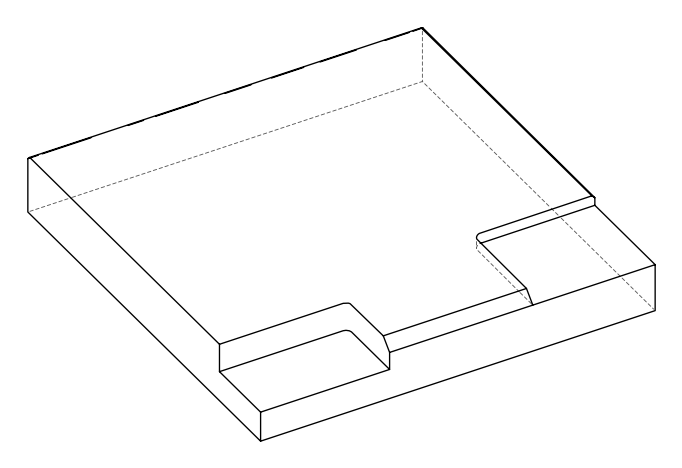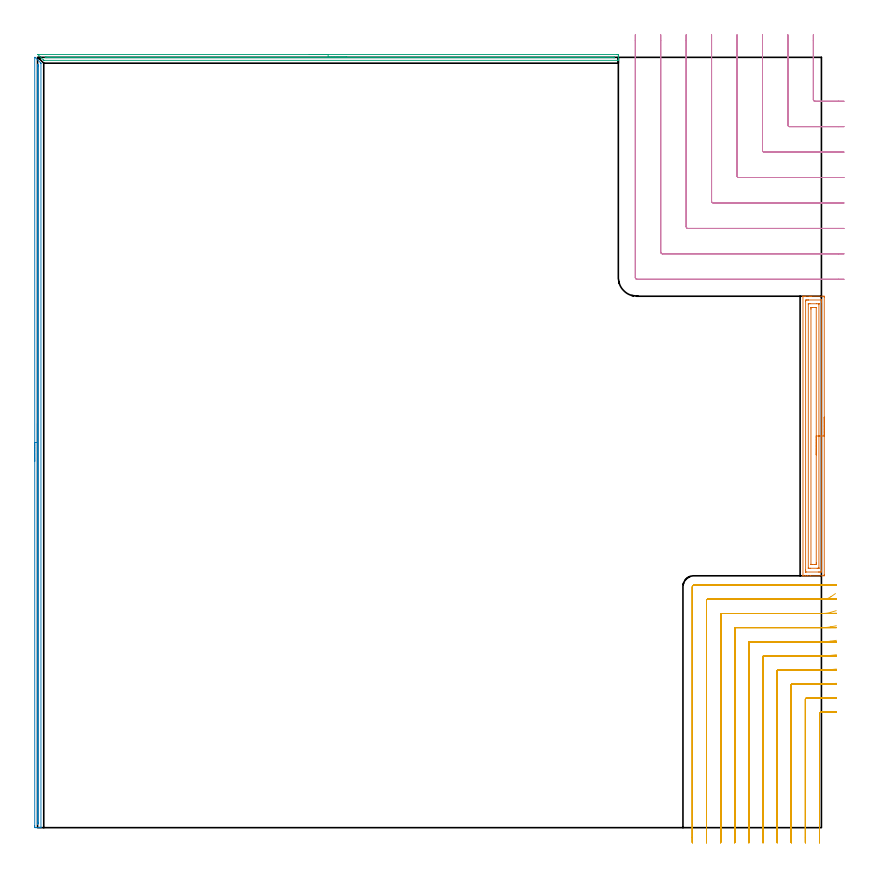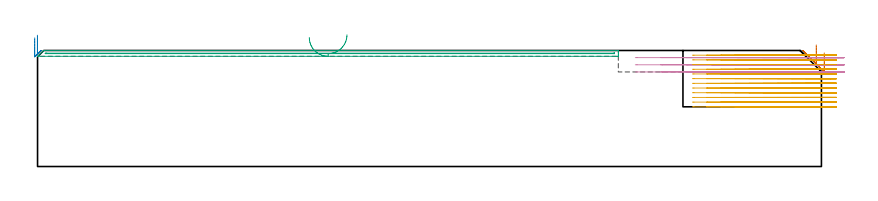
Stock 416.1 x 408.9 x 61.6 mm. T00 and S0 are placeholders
(PLAN: 5 operations, 2 tool changes, 62.7 min)
(1 AREA_MILL | FG_CHAMFER_SURFACE | UGT0205_001 | 5.03 min | 10283 mm3)
(2 AREA_MILL_1 | FG_CHAMFER_SURFACE_1 | UGT0205_001 | 6.66 min | 2220 mm3)
(3 AREA_MILL_2 | FG_CHAMFER_SURFACE_2 | UGT0205_001 | 5.05 min | 1481 mm3)
(4 MILL_CORNER_NOTCH_RECTANGULAR | CORNER_NOTCH_RECTANGULAR | UGT0201_100 | Follow Part, ap 4.5, ae 75% | 7.61 min | 155164 mm3)
(5 MILL_CORNER_NOTCH_RECTANGULAR_1 | CORNER_NOTCH_RECTANGULAR_1 | NXT0201_013 | Follow Part, ap 2.5, ae 75% | 38.32 min | 293234 mm3)
(TOOL UGT0205_001 | Chamfer Mill 20 x 3 x 45 deg. | D20 FL50 Z2)
(TOOL UGT0201_100 | End Mill 18 mm | D18 FL22 Z2)
(TOOL NXT0201_013 | ENDMILL 10mm | D10 FL30 Z4)
(OP 1 AREA_MILL)
G17 G21 G94 G90
T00 M6
G54
G17 G0 G90 X417.6 Y217.9 S1061 M3
G43 Z71.6 H0
Z60.3
G94 G1 Y217.862 Z59.428 F250.
Y217.748 Z58.564
Y217.559 Z57.712
Y217.297 Z56.88
Y216.963 Z56.074
Y216.56 Z55.3
Y216.092 Z54.564
Y215.56 Z53.872
Y214.971 Z53.229
Y214.328 Z52.64
Y213.636 Z52.108
Y212.9 Z51.64
Y212.126 Z51.237
Y211.32 Z50.903
Y210.488 Z50.641
Y209.636 Z50.452
Y208.772 Z50.338
Y207.9 Z50.3
Y134.301
X417.595 Y133.798 Z50.303
X417.591 Y133.71 Z50.306
X417.498 Y133.7 Z50.399
X410.196 Z57.699
X408.746 Z59.151
X407.565 Z60.329
X406.569 Z61.33
X406.434 Z61.458
X406.421 Y133.701 Z61.471
X406.302 Y133.71 Z61.588
X406.3 Y133.855 Z61.6
Y281.945
X406.302 Y282.09 Z61.588
X406.432 Y282.097 Z61.46
X406.569 Y282.1 Z61.33
X406.957 Z60.942
X407.565 Z60.329
X409.623 Z58.274
X410.196 Z57.699
X410.787 Z57.109
X417.212 Z50.685
X417.501 Y282.097 Z50.396
X417.592 Y282.09 Z50.305
X417.599 Y281.998 Z50.299
X417.6 Y281.499 Z50.3
Y207.9
X416.186 Z51.714
X416.185 Y136.237 Z51.715
X416.184 Y136.085 Z51.716
X416.179 Y135.724 Z51.721
X415.829 Y135.707 Z52.071
X415.458 Y135.703 Z52.442
X414.959 Y135.7 Z52.941
X414.581 Z53.319
X407.943 Z59.957
X407.78 Y135.703 Z60.12
X407.753 Y135.705 Z60.147
X407.728 Y135.709 Z60.172
X407.721 Y135.741 Z60.179
X407.717 Y135.931 Z60.183
X407.715 Y136.085 Z60.185
X407.714 Y136.825 Z60.186
X407.715 Y279.563 Z60.185
X407.716 Y279.715 Z60.184
X407.721 Y280.076 Z60.179
X408.071 Y280.092 Z59.829
X408.442 Y280.097 Z59.458
X408.941 Y280.1 Z58.959
X409.319 Z58.581
X415.957 Z51.943
X416.12 Y280.097 Z51.78
X416.147 Y280.095 Z51.753
X416.172 Y280.091 Z51.728
X416.179 Y280.059 Z51.721
X416.183 Y279.869 Z51.717
X416.185 Y279.715 Z51.715
X416.186 Y278.974 Z51.714
Y207.9
X414.772 Z53.128
X414.771 Y137.869 Z53.129
X414.769 Y137.772 Z53.131
X414.766 Y137.725 Z53.134
X414.764 Y137.71 Z53.136
X414.742 Y137.705 Z53.158
X414.581 Y137.702 Z53.319
X413.87 Y137.7 Z54.03
X410.362 Z57.538
X409.485 Z58.415
X409.319 Y137.703 Z58.581
X409.154 Y137.708 Z58.746
X409.136 Y137.71 Z58.764
X409.134 Y137.72 Z58.766
X409.131 Y137.753 Z58.769
X409.129 Y137.804 Z58.771
Y137.869
Y277.931
X409.131 Y278.028 Z58.769
X409.134 Y278.075 Z58.766
X409.136 Y278.09 Z58.764
X409.158 Y278.095 Z58.742
X409.319 Y278.098 Z58.581
X410.03 Y278.1 Z57.87
X413.538 Z54.362
X414.415 Z53.485
X414.581 Y278.098 Z53.319
X414.747 Y278.092 Z53.153
X414.764 Y278.09 Z53.136
X414.766 Y278.08 Z53.134
X414.769 Y278.047 Z53.131
X414.771 Y277.996 Z53.129
Y277.931
X414.772 Y207.9 Z53.128
X413.357 Z54.543
X413.356 Y140.545 Z54.544
X413.353 Y140.01 Z54.547
X413.35 Y139.827 Z54.55
X413.34 Y139.71 Z54.56
X412.781 Y139.7 Z55.119
X411.027 Z56.873
X410.659 Y139.704 Z57.241
X410.567 Y139.708 Z57.333
X410.549 Y139.71 Z57.351
X410.547 Y139.722 Z57.353
X410.545 Y139.754 Z57.355
X410.543 Y139.826 Z57.357
X410.544 Y275.255 Z57.356
X410.547 Y275.79 Z57.353
X410.55 Y275.973 Z57.35
X410.56 Y276.09 Z57.34
X411.119 Y276.1 Z56.781
X412.873 Z55.027
X413.241 Y276.096 Z54.659
X413.333 Y276.092 Z54.567
X413.351 Y276.09 Z54.549
X413.353 Y276.078 Z54.547
X413.355 Y276.046 Z54.545
X413.357 Y275.974 Z54.543
Y207.9
Y207.028 Z54.581
Y206.164 Z54.695
Y205.312 Z54.883
Y204.48 Z55.146
Y203.674 Z55.48
Y202.9 Z55.882
Y202.164 Z56.351
Y201.472 Z56.882
Y200.829 Z57.472
Y200.24 Z58.115
Y199.708 Z58.807
Y199.24 Z59.543
Y198.837 Z60.317
Y198.503 Z61.122
Y198.241 Z61.955
Y198.052 Z62.806
Y197.938 Z63.671
Y197.9 Z64.543
G0 Z71.6
M5
M2
(OP 2 AREA_MILL_1)
G17 G21 G94 G90
T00 M6
G54
G17 G0 G90 X-1.5 Y194.448 S1061 M3
G43 Z71.6 H0
Z68.3
G94 G1 Y194.486 Z67.428 F250.
Y194.6 Z66.563
Y194.788 Z65.712
Y195.051 Z64.88
Y195.385 Z64.074
Y195.787 Z63.3
Y196.256 Z62.564
Y196.787 Z61.872
Y197.377 Z61.229
Y198.02 Z60.64
Y198.712 Z60.108
Y199.448 Z59.64
Y200.222 Z59.237
Y201.028 Z58.903
Y201.86 Z58.641
Y202.711 Z58.452
Y203.576 Z58.338
Y204.448 Z58.3
Y408.72
X-1.499 Y408.894 Z58.301
X-1.498 Y408.895
X-1.453 Y408.899 Z58.344
X-1.333 Y408.897 Z58.459
X-1.289 Y408.89 Z58.504
X-1.16 Y408.761 Z58.638
X-1.12 Y408.72 Z58.679
X1.562 Y406.039 Z61.361
X1.684 Y405.914 Z61.483
X1.797 Y405.795 Z61.589
X1.8 Y405.592 Z61.6
Y0.179
X1.797 Y0.01 Z61.589
X1.666 Y0.003 Z61.458
X1.527 Y0. Z61.326
X1.289 Z61.088
X0.587 Z60.381
X-0.638 Z59.159
X-1.16 Y0.003 Z58.634
X-1.38 Y0.006 Z58.415
X-1.492 Y0.01 Z58.303
X-1.496 Y0.283 Z58.301
X-1.499 Y0.627
X-1.5 Y0.974 Z58.3
Y204.448
X-0.086 Z59.714
Y404.698
X-0.083 Y405.18 Z59.717
X-0.082 Y405.213 Z59.718
X-0.08 Y405.218 Z59.72
X-0.071 Y405.212 Z59.729
X0.002 Y405.144 Z59.802
X0.149 Y404.998 Z59.949
X0.297 Y404.846 Z60.097
X0.369 Y404.769 Z60.169
X0.379 Y404.698 Z60.179
X0.381 Y404.492 Z60.181
X0.385 Y404.01 Z60.185
Y2.62
Y2.414
X0.384 Y2.305 Z60.184
X0.379 Y2.025 Z60.179
X0.112 Y2.006 Z59.912
X-0.038 Y2.004 Z59.762
X-0.07 Y2.008 Z59.73
X-0.079 Y2.011 Z59.721
X-0.081 Y2.022 Z59.719
X-0.084 Y2.058 Z59.716
X-0.086 Y2.209 Z59.714
Y2.414
Y204.448
Y205.319 Z59.752
Y206.184 Z59.866
Y207.036 Z60.055
Y207.868 Z60.317
Y208.674 Z60.651
Y209.448 Z61.054
Y210.183 Z61.523
Y210.876 Z62.054
Y211.519 Z62.643
Y212.108 Z63.286
Y212.639 Z63.978
Y213.108 Z64.714
Y213.511 Z65.488
Y213.845 Z66.294
Y214.107 Z67.126
Y214.296 Z67.978
Y214.41 Z68.843
Y214.448 Z69.714
G0 Z71.6
M5
M2
(OP 3 AREA_MILL_2)
G17 G21 G94 G90
T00 M6
G54
G17 G0 G90 X144.25 Y410.4 S1061 M3
G43 Z71.6 H0
Z68.5
G94 G1 X144.288 Z67.628 F250.
X144.402 Z66.764
X144.591 Z65.912
X144.853 Z65.08
X145.187 Z64.274
X145.59 Z63.5
X146.059 Z62.764
X146.59 Z62.072
X147.179 Z61.429
X147.822 Z60.84
X148.514 Z60.308
X149.25 Z59.84
X150.024 Z59.437
X150.83 Z59.103
X151.662 Z58.841
X152.514 Z58.652
X153.379 Z58.538
X154.25 Z58.5
X307.699
X308.017 Y410.398 Z58.502
X308.27 Y410.393 Z58.504
X308.296 Y410.392 Z58.506
X308.3 Y410.151 Z58.746
Y409.585 Z59.312
Y409.283 Z59.612
Y408.681 Z60.219
Y408.416 Z60.483
Y407.549 Z61.35
Y407.473 Z61.426
X308.296 Y407.385 Z61.507
X308.29 Y407.302 Z61.588
X308.145 Y407.3 Z61.6
X3.478
X3.305 Y407.303 Z61.589
X3.242 Y407.359 Z61.537
X3.074 Y407.526 Z61.374
X0.323 Y410.276 Z58.622
X0.259 Y410.339 Z58.555
X0.218 Y410.391 Z58.501
X0.23 Y410.394 Z58.499
X0.248 Y410.397 Z58.497
X0.291 Y410.399 Z58.499
X0.355
X154.25 Y410.4 Z58.5
Y408.986 Z59.914
X305.915 Y408.985 Z59.915
X306.223 Y408.984 Z59.916
X306.271 Y408.981 Z59.919
X306.289 Y408.979 Z59.921
X306.291 Y408.97 Z59.93
X306.298 Y408.911 Z59.989
X306.297 Y408.756 Z60.144
X306.294 Y408.73 Z60.17
X306.291 Y408.722 Z60.178
X306.281 Y408.72 Z60.18
X306.194 Y408.717 Z60.183
X305.915 Y408.715 Z60.185
X305.608 Y408.714 Z60.186
X4.955 Y408.715 Z60.185
X4.649 Y408.718 Z60.182
X4.37 Y408.721 Z60.179
X4.332 Y408.729 Z60.171
X4.289 Y408.769 Z60.131
X4.202 Y408.851 Z60.049
X4.122 Y408.933 Z59.967
X4.087 Y408.974 Z59.926
X4.084 Y408.98 Z59.92
X4.092 Y408.981 Z59.919
X4.37 Y408.984 Z59.916
X4.677 Y408.986 Z59.914
X4.956
X154.25
X155.122 Z59.952
X155.987 Z60.066
X156.838 Z60.255
X157.67 Z60.517
X158.476 Z60.851
X159.25 Z61.254
X159.986 Z61.723
X160.678 Z62.254
X161.321 Z62.843
X161.911 Z63.486
X162.442 Z64.178
X162.91 Z64.914
X163.313 Z65.688
X163.647 Z66.494
X163.909 Z67.326
X164.098 Z68.178
X164.212 Z69.043
X164.25 Z69.914
G0 Z71.6
M5
M2
(OP 4 MILL_CORNER_NOTCH_RECTANGULAR)
G17 G21 G94 G90
T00 M6
G54
G17 G0 G90 X411.8 Y420.9 S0 M3
G43 Z71.6 H0
Z57.8
G94 G1 Y417.9 F250.
Y386.493 F500.
G3 X412.693 Y385.6 R0.9
G1 X425.1
X428.1 F250.
G0 Z71.6
X398.3 Y420.9
Z57.8
G1 Y417.9
Y372.993 F500.
G3 X399.193 Y372.1 R0.9
G1 X425.1
X428.1 F250.
G0 Z71.6
X384.8 Y420.9
Z57.8
G1 Y417.9
Y359.494 F500.
G3 X385.694 Y358.6 R0.9
G1 X425.1
X428.1 F250.
G0 Z71.6
X371.3 Y420.9
Z57.8
G1 Y417.9
Y345.994 F500.
G3 X372.194 Y345.1 R0.9
G1 X425.1
X428.1 F250.
G0 Z71.6
X357.8 Y420.9
Z57.8
G1 Y417.9
Y332.495 F500.
G3 X358.695 Y331.6 R0.9
G1 X425.1
X428.1 F250.
G0 Z71.6
X344.3 Y420.9
Z57.8
G1 Y417.9
Y318.995 F500.
G3 X345.195 Y318.1 R0.9
G1 X425.1
X428.1 F250.
G0 Z71.6
X330.8 Y420.9
Z57.8
G1 Y417.9
Y305.495 F500.
G3 X331.695 Y304.6 R0.9
G1 X425.1
X428.1 F250.
G0 Z71.6
X317.3 Y420.9
Z57.8
G1 Y417.9
Y291.995 F500.
G3 X318.195 Y291.1 R0.9
G1 X425.1
X428.1 F250.
G0 Z71.6
X411.8 Y420.9
Z54.
G1 Y417.9
Y386.493 F500.
G3 X412.693 Y385.6 R0.9
G1 X425.1
X428.1 F250.
G0 Z71.6
X398.3 Y420.9
Z54.
G1 Y417.9
Y372.993 F500.
G3 X399.193 Y372.1 R0.9
G1 X425.1
X428.1 F250.
G0 Z71.6
X384.8 Y420.9
Z54.
G1 Y417.9
Y359.494 F500.
G3 X385.694 Y358.6 R0.9
G1 X425.1
X428.1 F250.
G0 Z71.6
X371.3 Y420.9
Z54.
G1 Y417.9
Y345.994 F500.
G3 X372.194 Y345.1 R0.9
G1 X425.1
X428.1 F250.
G0 Z71.6
X357.8 Y420.9
Z54.
G1 Y417.9
Y332.495 F500.
G3 X358.695 Y331.6 R0.9
G1 X425.1
X428.1 F250.
G0 Z71.6
X344.3 Y420.9
Z54.
G1 Y417.9
Y318.995 F500.
G3 X345.195 Y318.1 R0.9
G1 X425.1
X428.1 F250.
G0 Z71.6
X330.8 Y420.9
Z54.
G1 Y417.9
Y305.495 F500.
G3 X331.695 Y304.6 R0.9
G1 X425.1
X428.1 F250.
G0 Z71.6
X317.3 Y420.9
Z54.
G1 Y417.9
Y291.995 F500.
G3 X318.195 Y291.1 R0.9
G1 X425.1
X428.1 F250.
G0 Z71.6
X411.8 Y420.9
Z50.2
G1 Y417.9
Y386.493 F500.
G3 X412.693 Y385.6 R0.9
G1 X425.1
X428.1 F250.
G0 Z71.6
X398.3 Y420.9
Z50.2
G1 Y417.9
Y372.993 F500.
G3 X399.193 Y372.1 R0.9
G1 X425.1
X428.1 F250.
G0 Z71.6
X384.8 Y420.9
Z50.2
G1 Y417.9
Y359.494 F500.
G3 X385.694 Y358.6 R0.9
G1 X425.1
X428.1 F250.
G0 Z71.6
X371.3 Y420.9
Z50.2
G1 Y417.9
Y345.994 F500.
G3 X372.194 Y345.1 R0.9
G1 X425.1
X428.1 F250.
G0 Z71.6
X357.8 Y420.9
Z50.2
G1 Y417.9
Y332.495 F500.
G3 X358.695 Y331.6 R0.9
G1 X425.1
X428.1 F250.
G0 Z71.6
X344.3 Y420.9
Z50.2
G1 Y417.9
Y318.995 F500.
G3 X345.195 Y318.1 R0.9
G1 X425.1
X428.1 F250.
G0 Z71.6
X330.8 Y420.9
Z50.2
G1 Y417.9
Y305.495 F500.
G3 X331.695 Y304.6 R0.9
G1 X425.1
X428.1 F250.
G0 Z71.6
X317.3 Y420.9
Z50.2
G1 Y417.9
Y291.995 F500.
G3 X318.195 Y291.1 R0.9
G1 X425.1
X428.1 F250.
G0 Z71.6
M5
M2
(OP 5 MILL_CORNER_NOTCH_RECTANGULAR_1)
G17 G21 G94 G90
T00 M6
G54
G17 G0 G90 X424.094 Y61.527 S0 M3
G43 Z71.6 H0
Z59.108
G94 G1 X421.1 Y61.337 F250.
G2 X416.808 Y61.2 R67.5 F500.
G1 X415.595
G3 X415.1 Y60.705 R0.5
G1 Y-5.
Y-8. F250.
G0 Z71.6
X424.092 Y69.068
Z59.108
G1 X421.1 Y68.854
G2 X416.808 Y68.7 R60. F500.
G1 X408.095
G3 X407.6 Y68.205 R0.5
G1 Y-5.
Y-8. F250.
G0 Z71.6
X424.09 Y76.621
Z59.108
G1 X421.1 Y76.376
G2 X416.808 Y76.2 R52.5 F500.
G1 X400.595
G3 X400.1 Y75.705 R0.5
G1 Y-5.
Y-8. F250.
G0 Z71.6
X424.086 Y84.191
Z59.108
G1 X421.1 Y83.905
G2 X416.808 Y83.7 R45. F500.
G1 X393.095
G3 X392.6 Y83.205 R0.5
G1 Y-5.
Y-8. F250.
G0 Z71.6
X424.08 Y91.79
Z59.108
G1 X421.1 Y91.446
G2 X416.808 Y91.2 R37.5 F500.
G1 X385.596
G3 X385.1 Y90.704 R0.5
G1 Y-5.
Y-8. F250.
G0 Z71.6
X424.069 Y99.438
Z59.108
G1 X421.1 Y99.009
G2 X416.808 Y98.7 R30. F500.
G1 X378.096
G3 X377.6 Y98.204 R0.5
G1 Y-5.
Y-8. F250.
G0 Z71.6
X424.045 Y107.185
Z59.108
G1 X421.1 Y106.613
G2 X416.808 Y106.2 R22.5 F500.
G1 X370.596
G3 X370.1 Y105.704 R0.5
G1 Y-5.
Y-8. F250.
G0 Z71.6
X423.975 Y115.185
Z59.108
G1 X421.1 Y114.327
G2 X416.808 Y113.7 R15. F500.
G1 X363.096
G3 X362.6 Y113.204 R0.5
G1 Y-5.
Y-8. F250.
G0 Z71.6
X423.56 Y124.266
Z59.108
G1 X421.1 Y122.549
G2 X416.808 Y121.2 R7.5 F500.
G1 X355.597
G3 X355.1 Y120.703 R0.5
G1 Y-5.
Y-8. F250.
G0 Z71.6
X419.808 Y128.7
Z59.108
G1 X416.808
X348.4 F500.
G3 X347.6 Y127.9 R0.8
G1 Y-5.
Y-8. F250.
G0 Z71.6
X424.1 Y61.24
Z56.617
G1 X421.1 Y61.205
G2 X420.313 Y61.2 R67.5 F500.
G1 X415.595
G3 X415.1 Y60.705 R0.5
G1 Y-5.
Y-8. F250.
G0 Z71.6
X424.1 Y68.744
Z56.617
G1 X421.1 Y68.705
G2 X420.313 Y68.7 R60. F500.
G1 X408.095
G3 X407.6 Y68.205 R0.5
G1 Y-5.
Y-8. F250.
G0 Z71.6
X424.1 Y76.251
Z56.617
G1 X421.1 Y76.206
G2 X420.313 Y76.2 R52.5 F500.
G1 X400.595
G3 X400.1 Y75.705 R0.5
G1 Y-5.
Y-8. F250.
G0 Z71.6
X424.1 Y83.759
Z56.617
G1 X421.1 Y83.707
G2 X420.313 Y83.7 R45. F500.
G1 X393.095
G3 X392.6 Y83.205 R0.5
G1 Y-5.
Y-8. F250.
G0 Z71.6
X424.099 Y91.271
Z56.617
G1 X421.1 Y91.208
G2 X420.313 Y91.2 R37.5 F500.
G1 X385.596
G3 X385.1 Y90.704 R0.5
G1 Y-5.
Y-8. F250.
G0 Z71.6
X424.099 Y98.789
Z56.617
G1 X421.1 Y98.71
G2 X420.313 Y98.7 R30. F500.
G1 X378.096
G3 X377.6 Y98.204 R0.5
G1 Y-5.
Y-8. F250.
G0 Z71.6
X424.098 Y106.319
Z56.617
G1 X421.1 Y106.214
G2 X420.313 Y106.2 R22.5 F500.
G1 X370.596
G3 X370.1 Y105.704 R0.5
G1 Y-5.
Y-8. F250.
G0 Z71.6
X424.096 Y113.878
Z56.617
G1 X421.1 Y113.721
G2 X420.313 Y113.7 R15. F500.
G1 X363.096
G3 X362.6 Y113.204 R0.5
G1 Y-5.
Y-8. F250.
G0 Z71.6
X424.083 Y121.556
Z56.617
G1 X421.1 Y121.241
G2 X420.313 Y121.2 R7.5 F500.
G1 X355.597
G3 X355.1 Y120.704 R0.5
G1 Y-5.
Y-8. F250.
G0 Z71.6
X423.313 Y128.7
Z56.617
G1 X420.313
X348.4 F500.
G3 X347.6 Y127.9 R0.8
G1 Y-5.
Y-8. F250.
G0 Z71.6
X424.1 Y61.2
Z54.125
G1 X421.1
X415.595 F500.
G3 X415.1 Y60.705 R0.5
G1 Y-5.
Y-8. F250.
G0 Z71.6
X424.1 Y68.7
Z54.125
G1 X421.1
X415.595 F500.
X408.095
G3 X407.6 Y68.205 R0.5
G1 Y-5.
Y-8. F250.
G0 Z71.6
X424.1 Y76.2
Z54.125
G1 X421.1
X408.095 F500.
X400.595
G3 X400.1 Y75.705 R0.5
G1 Y-5.
Y-8. F250.
G0 Z71.6
X424.1 Y83.7
Z54.125
G1 X421.1
X400.595 F500.
X393.095
G3 X392.6 Y83.205 R0.5
G1 Y-5.
Y-8. F250.
G0 Z71.6
X424.1 Y91.2
Z54.125
G1 X421.1
X393.095 F500.
X385.596
G3 X385.1 Y90.704 R0.5
G1 Y-5.
Y-8. F250.
G0 Z71.6
X424.1 Y98.7
Z54.125
G1 X421.1
X385.596 F500.
X378.096
G3 X377.6 Y98.204 R0.5
G1 Y-5.
Y-8. F250.
G0 Z71.6
X424.1 Y106.2
Z54.125
G1 X421.1
X378.096 F500.
X370.596
G3 X370.1 Y105.704 R0.5
G1 Y-5.
Y-8. F250.
G0 Z71.6
X424.1 Y113.7
Z54.125
G1 X421.1
X370.596 F500.
X363.096
G3 X362.6 Y113.204 R0.5
G1 Y-5.
Y-8. F250.
G0 Z71.6
X424.1 Y121.201
Z54.125
G1 X421.1 Y121.2
X363.096 F500.
X355.597
G3 X355.1 Y120.704 R0.5
G1 Y-5.
Y-8. F250.
G0 Z71.6
X424.098 Y128.7
Z54.125
G1 X421.098
X348.4 F500.
G3 X347.6 Y127.9 R0.8
G1 Y-5.
Y-8. F250.
G0 Z71.6
X424.1 Y61.2
Z51.633
G1 X421.1
X415.595 F500.
G3 X415.1 Y60.705 R0.5
G1 Y-5.
Y-8. F250.
G0 Z71.6
X424.1 Y68.7
Z51.633
G1 X421.1
X408.095 F500.
G3 X407.6 Y68.205 R0.5
G1 Y-5.
Y-8. F250.
G0 Z71.6
X424.1 Y76.2
Z51.633
G1 X421.1
X400.595 F500.
G3 X400.1 Y75.705 R0.5
G1 Y-5.
Y-8. F250.
G0 Z71.6
X424.1 Y83.7
Z51.633
G1 X421.1
X393.095 F500.
G3 X392.6 Y83.205 R0.5
G1 Y-5.
Y-8. F250.
G0 Z71.6
X424.1 Y91.2
Z51.633
G1 X421.1
X385.596 F500.
G3 X385.1 Y90.704 R0.5
G1 Y-5.
Y-8. F250.
G0 Z71.6
X424.1 Y98.7
Z51.633
G1 X421.1
X378.096 F500.
G3 X377.6 Y98.204 R0.5
G1 Y-5.
Y-8. F250.
G0 Z71.6
X424.1 Y106.2
Z51.633
G1 X421.1
X370.596 F500.
G3 X370.1 Y105.704 R0.5
G1 Y-5.
Y-8. F250.
G0 Z71.6
X424.1 Y113.7
Z51.633
G1 X421.1
X363.096 F500.
G3 X362.6 Y113.204 R0.5
G1 Y-5.
Y-8. F250.
G0 Z71.6
X424.1 Y121.2
Z51.633
G1 X421.1
X355.597 F500.
G3 X355.1 Y120.704 R0.5
G1 Y-5.
Y-8. F250.
G0 Z71.6
X424.1 Y128.7
Z51.633
G1 X421.1
X348.4 F500.
G3 X347.6 Y127.9 R0.8
G1 Y-5.
Y-8. F250.
G0 Z71.6
X424.1 Y61.2
Z49.142
G1 X421.1
X415.595 F500.
G3 X415.1 Y60.705 R0.5
G1 Y-5.
Y-8. F250.
G0 Z71.6
X424.1 Y68.7
Z49.142
G1 X421.1
X408.095 F500.
G3 X407.6 Y68.205 R0.5
G1 Y-5.
Y-8. F250.
G0 Z71.6
X424.1 Y76.2
Z49.142
G1 X421.1
X400.595 F500.
G3 X400.1 Y75.705 R0.5
G1 Y-5.
Y-8. F250.
G0 Z71.6
X424.1 Y83.7
Z49.142
G1 X421.1
X393.095 F500.
G3 X392.6 Y83.205 R0.5
G1 Y-5.
Y-8. F250.
G0 Z71.6
X424.1 Y91.2
Z49.142
G1 X421.1
X385.596 F500.
G3 X385.1 Y90.704 R0.5
G1 Y-5.
Y-8. F250.
G0 Z71.6
X424.1 Y98.7
Z49.142
G1 X421.1
X378.096 F500.
G3 X377.6 Y98.204 R0.5
G1 Y-5.
Y-8. F250.
G0 Z71.6
X424.1 Y106.2
Z49.142
G1 X421.1
X370.596 F500.
G3 X370.1 Y105.704 R0.5
G1 Y-5.
Y-8. F250.
G0 Z71.6
X424.1 Y113.7
Z49.142
G1 X421.1
X363.096 F500.
G3 X362.6 Y113.204 R0.5
G1 Y-5.
Y-8. F250.
G0 Z71.6
X424.1 Y121.2
Z49.142
G1 X421.1
X355.597 F500.
G3 X355.1 Y120.703 R0.5
G1 Y-5.
Y-8. F250.
G0 Z71.6
X424.1 Y128.7
Z49.142
G1 X421.1
X348.4 F500.
G3 X347.6 Y127.9 R0.8
G1 Y-5.
Y-8. F250.
G0 Z71.6
X424.1 Y61.2
Z46.65
G1 X421.1
X415.595 F500.
G3 X415.1 Y60.705 R0.5
G1 Y-5.
Y-8. F250.
G0 Z71.6
X424.1 Y68.7
Z46.65
G1 X421.1
X408.095 F500.
G3 X407.6 Y68.205 R0.5
G1 Y-5.
Y-8. F250.
G0 Z71.6
X424.1 Y76.2
Z46.65
G1 X421.1
X400.595 F500.
G3 X400.1 Y75.705 R0.5
G1 Y-5.
Y-8. F250.
G0 Z71.6
X424.1 Y83.7
Z46.65
G1 X421.1
X393.095 F500.
G3 X392.6 Y83.205 R0.5
G1 Y-5.
Y-8. F250.
G0 Z71.6
X424.1 Y91.2
Z46.65
G1 X421.1
X385.596 F500.
G3 X385.1 Y90.704 R0.5
G1 Y-5.
Y-8. F250.
G0 Z71.6
X424.1 Y98.7
Z46.65
G1 X421.1
X378.096 F500.
G3 X377.6 Y98.204 R0.5
G1 Y-5.
Y-8. F250.
G0 Z71.6
X424.1 Y106.2
Z46.65
G1 X421.1
X370.596 F500.
G3 X370.1 Y105.704 R0.5
G1 Y-5.
Y-8. F250.
G0 Z71.6
X424.1 Y113.7
Z46.65
G1 X421.1
X363.096 F500.
G3 X362.6 Y113.204 R0.5
G1 Y-5.
Y-8. F250.
G0 Z71.6
X424.1 Y121.2
Z46.65
G1 X421.1
X355.597 F500.
G3 X355.1 Y120.703 R0.5
G1 Y-5.
Y-8. F250.
G0 Z71.6
X424.1 Y128.7
Z46.65
G1 X421.1
X348.4 F500.
G3 X347.6 Y127.9 R0.8
G1 Y-5.
Y-8. F250.
G0 Z71.6
X424.1 Y61.2
Z44.158
G1 X421.1
X415.595 F500.
G3 X415.1 Y60.705 R0.5
G1 Y-5.
Y-8. F250.
G0 Z71.6
X424.1 Y68.7
Z44.158
G1 X421.1
X408.095 F500.
G3 X407.6 Y68.205 R0.5
G1 Y-5.
Y-8. F250.
G0 Z71.6
X424.1 Y76.2
Z44.158
G1 X421.1
X400.595 F500.
G3 X400.1 Y75.705 R0.5
G1 Y-5.
Y-8. F250.
G0 Z71.6
X424.1 Y83.7
Z44.158
G1 X421.1
X393.095 F500.
G3 X392.6 Y83.205 R0.5
G1 Y-5.
Y-8. F250.
G0 Z71.6
X424.1 Y91.2
Z44.158
G1 X421.1
X385.596 F500.
G3 X385.1 Y90.704 R0.5
G1 Y-5.
Y-8. F250.
G0 Z71.6
X424.1 Y98.7
Z44.158
G1 X421.1
X378.096 F500.
G3 X377.6 Y98.204 R0.5
G1 Y-5.
Y-8. F250.
G0 Z71.6
X424.1 Y106.2
Z44.158
G1 X421.1
X370.596 F500.
G3 X370.1 Y105.704 R0.5
G1 Y-5.
Y-8. F250.
G0 Z71.6
X424.1 Y113.7
Z44.158
G1 X421.1
X363.096 F500.
G3 X362.6 Y113.204 R0.5
G1 Y-5.
Y-8. F250.
G0 Z71.6
X424.1 Y121.2
Z44.158
G1 X421.1
X355.597 F500.
G3 X355.1 Y120.703 R0.5
G1 Y-5.
Y-8. F250.
G0 Z71.6
X424.1 Y128.7
Z44.158
G1 X421.1
X348.4 F500.
G3 X347.6 Y127.9 R0.8
G1 Y-5.
Y-8. F250.
G0 Z71.6
X424.1 Y61.2
Z41.667
G1 X421.1
X415.595 F500.
G3 X415.1 Y60.705 R0.5
G1 Y-5.
Y-8. F250.
G0 Z71.6
X424.1 Y68.7
Z41.667
G1 X421.1
X408.095 F500.
G3 X407.6 Y68.205 R0.5
G1 Y-5.
Y-8. F250.
G0 Z71.6
X424.1 Y76.2
Z41.667
G1 X421.1
X400.595 F500.
G3 X400.1 Y75.705 R0.5
G1 Y-5.
Y-8. F250.
G0 Z71.6
X424.1 Y83.7
Z41.667
G1 X421.1
X393.095 F500.
G3 X392.6 Y83.205 R0.5
G1 Y-5.
Y-8. F250.
G0 Z71.6
X424.1 Y91.2
Z41.667
G1 X421.1
X385.596 F500.
G3 X385.1 Y90.704 R0.5
G1 Y-5.
Y-8. F250.
G0 Z71.6
X424.1 Y98.7
Z41.667
G1 X421.1
X378.096 F500.
G3 X377.6 Y98.204 R0.5
G1 Y-5.
Y-8. F250.
G0 Z71.6
X424.1 Y106.2
Z41.667
G1 X421.1
X370.596 F500.
G3 X370.1 Y105.704 R0.5
G1 Y-5.
Y-8. F250.
G0 Z71.6
X424.1 Y113.7
Z41.667
G1 X421.1
X363.096 F500.
G3 X362.6 Y113.204 R0.5
G1 Y-5.
Y-8. F250.
G0 Z71.6
X424.1 Y121.2
Z41.667
G1 X421.1
X355.597 F500.
G3 X355.1 Y120.703 R0.5
G1 Y-5.
Y-8. F250.
G0 Z71.6
X424.1 Y128.7
Z41.667
G1 X421.1
X348.4 F500.
G3 X347.6 Y127.9 R0.8
G1 Y-5.
Y-8. F250.
G0 Z71.6
X424.1 Y61.2
Z39.175
G1 X421.1
X415.595 F500.
G3 X415.1 Y60.705 R0.5
G1 Y-5.
Y-8. F250.
G0 Z71.6
X424.1 Y68.7
Z39.175
G1 X421.1
X408.095 F500.
G3 X407.6 Y68.205 R0.5
G1 Y-5.
Y-8. F250.
G0 Z71.6
X424.1 Y76.2
Z39.175
G1 X421.1
X400.595 F500.
G3 X400.1 Y75.705 R0.5
G1 Y-5.
Y-8. F250.
G0 Z71.6
X424.1 Y83.7
Z39.175
G1 X421.1
X393.095 F500.
G3 X392.6 Y83.205 R0.5
G1 Y-5.
Y-8. F250.
G0 Z71.6
X424.1 Y91.2
Z39.175
G1 X421.1
X385.596 F500.
G3 X385.1 Y90.704 R0.5
G1 Y-5.
Y-8. F250.
G0 Z71.6
X424.1 Y98.7
Z39.175
G1 X421.1
X378.096 F500.
G3 X377.6 Y98.204 R0.5
G1 Y-5.
Y-8. F250.
G0 Z71.6
X424.1 Y106.2
Z39.175
G1 X421.1
X370.596 F500.
G3 X370.1 Y105.704 R0.5
G1 Y-5.
Y-8. F250.
G0 Z71.6
X424.1 Y113.7
Z39.175
G1 X421.1
X363.096 F500.
G3 X362.6 Y113.204 R0.5
G1 Y-5.
Y-8. F250.
G0 Z71.6
X424.1 Y121.2
Z39.175
G1 X421.1
X355.597 F500.
G3 X355.1 Y120.703 R0.5
G1 Y-5.
Y-8. F250.
G0 Z71.6
X424.1 Y128.7
Z39.175
G1 X421.1
X348.4 F500.
G3 X347.6 Y127.9 R0.8
G1 Y-5.
Y-8. F250.
G0 Z71.6
X424.1 Y61.2
Z36.683
G1 X421.1
X415.595 F500.
G3 X415.1 Y60.705 R0.5
G1 Y-5.
Y-8. F250.
G0 Z71.6
X424.1 Y68.7
Z36.683
G1 X421.1
X408.095 F500.
G3 X407.6 Y68.205 R0.5
G1 Y-5.
Y-8. F250.
G0 Z71.6
X424.1 Y76.2
Z36.683
G1 X421.1
X400.595 F500.
G3 X400.1 Y75.705 R0.5
G1 Y-5.
Y-8. F250.
G0 Z71.6
X424.1 Y83.7
Z36.683
G1 X421.1
X393.095 F500.
G3 X392.6 Y83.205 R0.5
G1 Y-5.
Y-8. F250.
G0 Z71.6
X424.1 Y91.2
Z36.683
G1 X421.1
X385.596 F500.
G3 X385.1 Y90.704 R0.5
G1 Y-5.
Y-8. F250.
G0 Z71.6
X424.1 Y98.7
Z36.683
G1 X421.1
X378.096 F500.
G3 X377.6 Y98.204 R0.5
G1 Y-5.
Y-8. F250.
G0 Z71.6
X424.1 Y106.2
Z36.683
G1 X421.1
X370.596 F500.
G3 X370.1 Y105.704 R0.5
G1 Y-5.
Y-8. F250.
G0 Z71.6
X424.1 Y113.7
Z36.683
G1 X421.1
X363.096 F500.
G3 X362.6 Y113.204 R0.5
G1 Y-5.
Y-8. F250.
G0 Z71.6
X424.1 Y121.2
Z36.683
G1 X421.1
X355.597 F500.
G3 X355.1 Y120.703 R0.5
G1 Y-5.
Y-8. F250.
G0 Z71.6
X424.1 Y128.7
Z36.683
G1 X421.1
X348.4 F500.
G3 X347.6 Y127.9 R0.8
G1 Y-5.
Y-8. F250.
G0 Z71.6
X424.1 Y61.2
Z34.192
G1 X421.1
X415.595 F500.
G3 X415.1 Y60.705 R0.5
G1 Y-5.
Y-8. F250.
G0 Z71.6
X424.1 Y68.7
Z34.192
G1 X421.1
X408.095 F500.
G3 X407.6 Y68.205 R0.5
G1 Y-5.
Y-8. F250.
G0 Z71.6
X424.1 Y76.2
Z34.192
G1 X421.1
X400.595 F500.
G3 X400.1 Y75.705 R0.5
G1 Y-5.
Y-8. F250.
G0 Z71.6
X424.1 Y83.7
Z34.192
G1 X421.1
X393.095 F500.
G3 X392.6 Y83.205 R0.5
G1 Y-5.
Y-8. F250.
G0 Z71.6
X424.1 Y91.2
Z34.192
G1 X421.1
X385.596 F500.
G3 X385.1 Y90.704 R0.5
G1 Y-5.
Y-8. F250.
G0 Z71.6
X424.1 Y98.7
Z34.192
G1 X421.1
X378.096 F500.
G3 X377.6 Y98.204 R0.5
G1 Y-5.
Y-8. F250.
G0 Z71.6
X424.1 Y106.2
Z34.192
G1 X421.1
X370.596 F500.
G3 X370.1 Y105.704 R0.5
G1 Y-5.
Y-8. F250.
G0 Z71.6
X424.1 Y113.7
Z34.192
G1 X421.1
X363.096 F500.
G3 X362.6 Y113.204 R0.5
G1 Y-5.
Y-8. F250.
G0 Z71.6
X424.1 Y121.2
Z34.192
G1 X421.1
X355.597 F500.
G3 X355.1 Y120.703 R0.5
G1 Y-5.
Y-8. F250.
G0 Z71.6
X424.1 Y128.7
Z34.192
G1 X421.1
X348.4 F500.
G3 X347.6 Y127.9 R0.8
G1 Y-5.
Y-8. F250.
G0 Z71.6
X424.1 Y61.2
Z31.7
G1 X421.1
X415.595 F500.
G3 X415.1 Y60.705 R0.5
G1 Y-5.
Y-8. F250.
G0 Z71.6
X424.1 Y68.7
Z31.7
G1 X421.1
X408.095 F500.
G3 X407.6 Y68.205 R0.5
G1 Y-5.
Y-8. F250.
G0 Z71.6
X424.1 Y76.2
Z31.7
G1 X421.1
X400.595 F500.
G3 X400.1 Y75.705 R0.5
G1 Y-5.
Y-8. F250.
G0 Z71.6
X424.1 Y83.7
Z31.7
G1 X421.1
X393.095 F500.
G3 X392.6 Y83.205 R0.5
G1 Y-5.
Y-8. F250.
G0 Z71.6
X424.1 Y91.2
Z31.7
G1 X421.1
X385.596 F500.
G3 X385.1 Y90.704 R0.5
G1 Y-5.
Y-8. F250.
G0 Z71.6
X424.1 Y98.7
Z31.7
G1 X421.1
X378.096 F500.
G3 X377.6 Y98.204 R0.5
G1 Y-5.
Y-8. F250.
G0 Z71.6
X424.1 Y106.2
Z31.7
G1 X421.1
X370.596 F500.
G3 X370.1 Y105.704 R0.5
G1 Y-5.
Y-8. F250.
G0 Z71.6
X424.1 Y113.7
Z31.7
G1 X421.1
X363.096 F500.
G3 X362.6 Y113.204 R0.5
G1 Y-5.
Y-8. F250.
G0 Z71.6
X424.1 Y121.2
Z31.7
G1 X421.1
X355.597 F500.
G3 X355.1 Y120.703 R0.5
G1 Y-5.
Y-8. F250.
G0 Z71.6
X424.1 Y128.7
Z31.7
G1 X421.1
X348.4 F500.
G3 X347.6 Y127.9 R0.8
G1 Y-5.
Y-8. F250.
G0 Z71.6
M5
M2
